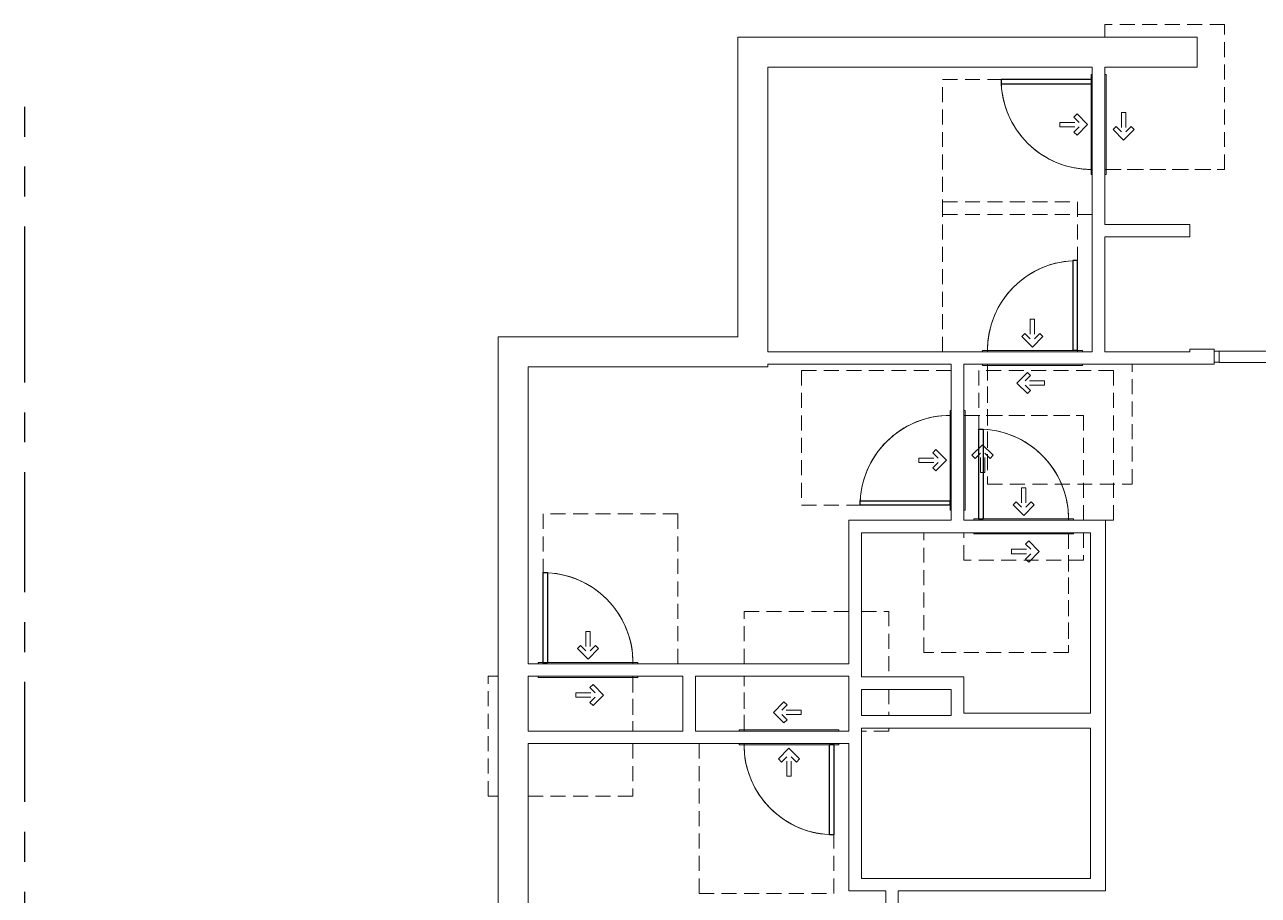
# Model space of a CAD drawing. Header units: inches. Extents: x -1352 to 84, y -1419 to 116.
# Drawn here: x -1270 to -775.9, y -232.9 to 115.9 of the extents above; entities that cross this region are included whole.
import ezdxf

# ---------------------------------------------------------------- set-up
doc = ezdxf.new("R2010")
doc.units = ezdxf.units.IN
doc.header["$MEASUREMENT"] = 0
doc.linetypes.add('ADA Clearance', pattern=[9, 6, -3])
doc.linetypes.add('Grid Line', pattern=[84, 48, -12, 12, -12])
for name, color, linetype, lineweight in [('A-DOOR', 31, 'Continuous', 15), ('A-DOOR-FRAM', 31, 'Continuous', 9), ('A-GLAZ-CWMG', 51, 'Continuous', 9), ('A-WALL', 113, 'Continuous', 15), ('I-WALL', 2, 'Continuous', 15), ('S-GRID', 1, 'Continuous', 9)]:
    doc.layers.add(name, color=color, linetype=linetype, lineweight=lineweight)

# ---------------------------------------------------------------- blocks, each defined once
blk = doc.blocks.new('Door-Single_CE_ - HM Door-2_ HM Frame-V23-ROOF')
at = {"layer": 'A-DOOR', "linetype": 'ADA Clearance', "lineweight": 9}
for p, q in [((-36, 62.5), (18, 62.5)), ((-36, 2.5), (-36, 62.5)), ((18, 62.5), (18, 3)), ((-0.89, 15.47), (-0.89, 7.72)), ((0.86, 15.47), (-0.89, 15.47)), ((0.86, 15.47), (0.86, 7.72)), ((-3.02, 9.85), (-4.26, 8.62)), ((-4.26, 8.62), (-0.02, 4.37)), ((-3.02, 9.85), (-0.89, 7.72)), ((4.22, 8.62), (-0.02, 4.37)), ((2.99, 9.85), (0.86, 7.72)), ((2.99, 9.85), (4.22, 8.62)), ((-18, -3), (-18, -50.5)), ((40, -2.5), (35, -2.5)), ((40, -50.5), (40, -2.5)), ((-2.02, -5.79), (-6.26, -10.04)), ((-0.78, -7.03), (-2.91, -9.16)), ((4.84, -9.16), (-2.91, -9.16)), ((-0.78, -7.03), (-2.02, -5.79)), ((4.84, -10.91), (4.84, -9.16)), ((-2.02, -14.28), (-6.26, -10.04)), ((4.84, -10.91), (-2.91, -10.91)), ((-0.78, -13.04), (-2.91, -10.91)), ((-0.78, -13.04), (-2.02, -14.28)), ((-18, -50.5), (40, -50.5))]:
    blk.add_line(p, q, dxfattribs=at)
at = {"layer": 'A-DOOR'}
for p, q in [((18, 39), (16.25, 39)), ((16.25, 39), (16.25, 3)), ((18, 3), (18, 39))]:
    blk.add_line(p, q, dxfattribs=at)
at = {"layer": 'A-DOOR', "lineweight": 25}
for p, q in [((18, 39), (16.25, 39)), ((16.25, 39), (16.25, 3)), ((18, 3), (18, 39))]:
    blk.add_line(p, q, dxfattribs=at)
at = {"layer": 'A-DOOR', "lineweight": 9}
blk.add_arc((18, 3), 36, 90, 179.9988, dxfattribs=at)
blk.add_arc((18, 3), 36, 90, 179.9988, dxfattribs=at)
blk.add_arc((18, 3), 36, 90, 179.9988, dxfattribs=at)
blk.add_arc((18, 3), 36, 90, 179.9988, dxfattribs=at)
blk = doc.blocks.new('Door-Single_CE_ - HM Door-2_ HM Frame-V1-ROOF')
at = {"layer": 'A-DOOR', "linetype": 'ADA Clearance', "lineweight": 9}
for p, q in [((-36, 62.5), (18, 62.5)), ((-36, 2.5), (-36, 62.5)), ((18, 62.5), (18, 3)), ((-0.89, 15.47), (-0.89, 7.72)), ((0.86, 15.47), (-0.89, 15.47)), ((0.86, 15.47), (0.86, 7.72)), ((-3.02, 9.85), (-4.26, 8.62)), ((-4.26, 8.62), (-0.02, 4.37)), ((-3.02, 9.85), (-0.89, 7.72)), ((4.22, 8.62), (-0.02, 4.37)), ((2.99, 9.85), (0.86, 7.72)), ((2.99, 9.85), (4.22, 8.62)), ((-18, -3), (-18, -50.5)), ((40, -50.5), (40, -2.5)), ((-2.02, -5.79), (-6.26, -10.04)), ((-0.78, -7.03), (-2.91, -9.16)), ((4.84, -9.16), (-2.91, -9.16)), ((-0.78, -7.03), (-2.02, -5.79)), ((4.84, -10.91), (4.84, -9.16)), ((-2.02, -14.28), (-6.26, -10.04)), ((4.84, -10.91), (-2.91, -10.91)), ((-0.78, -13.04), (-2.91, -10.91)), ((-0.78, -13.04), (-2.02, -14.28)), ((-18, -50.5), (40, -50.5))]:
    blk.add_line(p, q, dxfattribs=at)
at = {"layer": 'A-DOOR'}
for p, q in [((18, 39), (16.25, 39)), ((16.25, 39), (16.25, 3)), ((18, 3), (18, 39))]:
    blk.add_line(p, q, dxfattribs=at)
at = {"layer": 'A-DOOR', "lineweight": 25}
for p, q in [((18, 39), (16.25, 39)), ((16.25, 39), (16.25, 3)), ((18, 3), (18, 39))]:
    blk.add_line(p, q, dxfattribs=at)
at = {"layer": 'A-DOOR', "lineweight": 9}
blk.add_arc((18, 3), 36, 90, 179.9988, dxfattribs=at)
blk.add_arc((18, 3), 36, 90, 179.9988, dxfattribs=at)
blk.add_arc((18, 3), 36, 90, 179.9988, dxfattribs=at)
blk.add_arc((18, 3), 36, 90, 179.9988, dxfattribs=at)
blk = doc.blocks.new('Door-Single_CE_ - HM Door-2_ HM Frame-5154984-ROOF')
at = {"layer": 'A-DOOR', "linetype": 'ADA Clearance', "lineweight": 9}
for p, q in [((-18, 50.5), (24, 50.5)), ((-18, 3), (-18, 50.5)), ((29, 50.5), (40, 50.5)), ((40, 50.5), (40, 2.5)), ((-2.02, 14.28), (-6.26, 10.04)), ((-2.02, 5.79), (-6.26, 10.04)), ((-0.78, 13.04), (-2.91, 10.91)), ((4.84, 10.91), (-2.91, 10.91)), ((-0.78, 13.04), (-2.02, 14.28)), ((4.84, 10.91), (4.84, 9.16)), ((4.84, 9.16), (-2.91, 9.16)), ((-0.78, 7.03), (-2.91, 9.16)), ((-0.78, 7.03), (-2.02, 5.79)), ((40, 2.5), (29, 2.5)), ((-36, -2.5), (-36, -62.5)), ((-4.26, -8.62), (-0.02, -4.37)), ((4.22, -8.62), (-0.02, -4.37)), ((18, -62.5), (18, -3)), ((-3.02, -9.85), (-4.26, -8.62)), ((-3.02, -9.85), (-0.89, -7.72)), ((-0.89, -15.47), (-0.89, -7.72)), ((0.86, -15.47), (0.86, -7.72)), ((2.99, -9.85), (0.86, -7.72)), ((2.99, -9.85), (4.22, -8.62)), ((0.86, -15.47), (-0.89, -15.47)), ((-36, -62.5), (18, -62.5))]:
    blk.add_line(p, q, dxfattribs=at)
at = {"layer": 'A-DOOR'}
for p, q in [((16.25, -39), (16.25, -3)), ((18, -3), (18, -39)), ((18, -39), (16.25, -39))]:
    blk.add_line(p, q, dxfattribs=at)
at = {"layer": 'A-DOOR', "lineweight": 25}
for p, q in [((16.25, -39), (16.25, -3)), ((18, -3), (18, -39)), ((18, -39), (16.25, -39))]:
    blk.add_line(p, q, dxfattribs=at)
at = {"layer": 'A-DOOR', "lineweight": 9}
blk.add_arc((18, -3), 36, 180.0012, 270, dxfattribs=at)
blk.add_arc((18, -3), 36, 180.0012, 270, dxfattribs=at)
blk.add_arc((18, -3), 36, 180.0012, 270, dxfattribs=at)
blk.add_arc((18, -3), 36, 180.0012, 270, dxfattribs=at)
blk = doc.blocks.new('Door-Single_CE_ - HM Door-2_ HM Frame-V2-ROOF')
at = {"layer": 'A-DOOR', "linetype": 'ADA Clearance', "lineweight": 9}
for p, q in [((-18, 50.5), (40, 50.5)), ((-18, 3), (-18, 50.5)), ((40, 50.5), (40, 2.5)), ((-2.02, 14.28), (-6.26, 10.04)), ((-2.02, 5.79), (-6.26, 10.04)), ((-0.78, 13.04), (-2.91, 10.91)), ((4.84, 10.91), (-2.91, 10.91)), ((-0.78, 13.04), (-2.02, 14.28)), ((4.84, 10.91), (4.84, 9.16)), ((4.84, 9.16), (-2.91, 9.16)), ((-0.78, 7.03), (-2.91, 9.16)), ((-0.78, 7.03), (-2.02, 5.79)), ((-32.73, -2.5), (-36, -2.5)), ((-36, -2.5), (-36, -62.5)), ((-4.26, -8.62), (-0.02, -4.37)), ((4.22, -8.62), (-0.02, -4.37)), ((18, -62.5), (18, -3)), ((-3.02, -9.85), (-4.26, -8.62)), ((-3.02, -9.85), (-0.89, -7.72)), ((-0.89, -15.47), (-0.89, -7.72)), ((0.86, -15.47), (0.86, -7.72)), ((2.99, -9.85), (0.86, -7.72)), ((2.99, -9.85), (4.22, -8.62)), ((0.86, -15.47), (-0.89, -15.47)), ((-36, -62.5), (18, -62.5))]:
    blk.add_line(p, q, dxfattribs=at)
at = {"layer": 'A-DOOR'}
for p, q in [((16.25, -39), (16.25, -3)), ((18, -3), (18, -39)), ((18, -39), (16.25, -39))]:
    blk.add_line(p, q, dxfattribs=at)
at = {"layer": 'A-DOOR', "lineweight": 25}
for p, q in [((16.25, -39), (16.25, -3)), ((18, -3), (18, -39)), ((18, -39), (16.25, -39))]:
    blk.add_line(p, q, dxfattribs=at)
at = {"layer": 'A-DOOR', "lineweight": 9}
blk.add_arc((18, -3), 36, 180.0012, 270, dxfattribs=at)
blk.add_arc((18, -3), 36, 180.0012, 270, dxfattribs=at)
blk.add_arc((18, -3), 36, 180.0012, 270, dxfattribs=at)
blk.add_arc((18, -3), 36, 180.0012, 270, dxfattribs=at)
blk = doc.blocks.new('Door-Single_CE_ - HM Door-2_ HM Frame-V3-ROOF')
at = {"layer": 'A-DOOR', "linetype": 'ADA Clearance', "lineweight": 9}
for p, q in [((-18, 50.5), (24, 50.5)), ((-18, 29.5), (-18, 50.5)), ((36, 50.5), (40, 50.5)), ((40, 50.5), (40, 2.5)), ((-18, 3), (-18, 24.5)), ((-2.02, 14.28), (-6.26, 10.04)), ((-2.02, 5.79), (-6.26, 10.04)), ((-0.78, 13.04), (-2.91, 10.91)), ((4.84, 10.91), (-2.91, 10.91)), ((-0.78, 13.04), (-2.02, 14.28)), ((4.84, 10.91), (4.84, 9.16)), ((4.84, 9.16), (-2.91, 9.16)), ((-0.78, 7.03), (-2.91, 9.16)), ((-0.78, 7.03), (-2.02, 5.79)), ((40, 2.5), (36, 2.5)), ((-36, -2.5), (-36, -62.5)), ((-4.26, -8.62), (-0.02, -4.37)), ((4.22, -8.62), (-0.02, -4.37)), ((18, -62.5), (18, -3)), ((-3.02, -9.85), (-4.26, -8.62)), ((-3.02, -9.85), (-0.89, -7.72)), ((-0.89, -15.47), (-0.89, -7.72)), ((0.86, -15.47), (0.86, -7.72)), ((2.99, -9.85), (0.86, -7.72)), ((2.99, -9.85), (4.22, -8.62)), ((0.86, -15.47), (-0.89, -15.47)), ((-36, -62.5), (18, -62.5))]:
    blk.add_line(p, q, dxfattribs=at)
at = {"layer": 'A-DOOR'}
for p, q in [((16.25, -39), (16.25, -3)), ((18, -3), (18, -39)), ((18, -39), (16.25, -39))]:
    blk.add_line(p, q, dxfattribs=at)
at = {"layer": 'A-DOOR', "lineweight": 25}
for p, q in [((16.25, -39), (16.25, -3)), ((18, -3), (18, -39)), ((18, -39), (16.25, -39))]:
    blk.add_line(p, q, dxfattribs=at)
at = {"layer": 'A-DOOR', "lineweight": 9}
blk.add_arc((18, -3), 36, 180.0012, 270, dxfattribs=at)
blk.add_arc((18, -3), 36, 180.0012, 270, dxfattribs=at)
blk.add_arc((18, -3), 36, 180.0012, 270, dxfattribs=at)
blk.add_arc((18, -3), 36, 180.0012, 270, dxfattribs=at)
blk = doc.blocks.new('Door-Single_CE_ - HM Door-2_ HM Frame-V4-ROOF')
at = {"layer": 'A-DOOR', "linetype": 'ADA Clearance', "lineweight": 9}
for p, q in [((-18, 50.5), (24, 50.5)), ((-18, 29.5), (-18, 50.5)), ((29, 50.5), (40, 50.5)), ((40, 50.5), (40, 24.25)), ((-18, 3), (-18, 24.5)), ((40, 19.25), (40, 8.75)), ((-2.02, 14.28), (-6.26, 10.04)), ((-2.02, 5.79), (-6.26, 10.04)), ((-0.78, 13.04), (-2.91, 10.91)), ((4.84, 10.91), (-2.91, 10.91)), ((-0.78, 13.04), (-2.02, 14.28)), ((4.84, 10.91), (4.84, 9.16)), ((4.84, 9.16), (-2.91, 9.16)), ((-0.78, 7.03), (-2.91, 9.16)), ((-0.78, 7.03), (-2.02, 5.79)), ((40, 2.5), (29, 2.5)), ((40, 3.75), (40, 2.5)), ((-36, -2.5), (-36, -62.5)), ((-4.26, -8.62), (-0.02, -4.37)), ((4.22, -8.62), (-0.02, -4.37)), ((18, -62.5), (18, -3)), ((-3.02, -9.85), (-4.26, -8.62)), ((-3.02, -9.85), (-0.89, -7.72)), ((-0.89, -15.47), (-0.89, -7.72)), ((0.86, -15.47), (0.86, -7.72)), ((2.99, -9.85), (0.86, -7.72)), ((2.99, -9.85), (4.22, -8.62)), ((0.86, -15.47), (-0.89, -15.47)), ((-36, -62.5), (18, -62.5))]:
    blk.add_line(p, q, dxfattribs=at)
at = {"layer": 'A-DOOR'}
for p, q in [((16.25, -39), (16.25, -3)), ((18, -3), (18, -39)), ((18, -39), (16.25, -39))]:
    blk.add_line(p, q, dxfattribs=at)
at = {"layer": 'A-DOOR', "lineweight": 25}
for p, q in [((16.25, -39), (16.25, -3)), ((18, -3), (18, -39)), ((18, -39), (16.25, -39))]:
    blk.add_line(p, q, dxfattribs=at)
at = {"layer": 'A-DOOR', "lineweight": 9}
blk.add_arc((18, -3), 36, 180.0012, 270, dxfattribs=at)
blk.add_arc((18, -3), 36, 180.0012, 270, dxfattribs=at)
blk.add_arc((18, -3), 36, 180.0012, 270, dxfattribs=at)
blk.add_arc((18, -3), 36, 180.0012, 270, dxfattribs=at)
blk = doc.blocks.new('Door-Single_CE_ - HM Door-2_ HM Frame-V63-ROOF')
at = {"layer": 'A-DOOR', "linetype": 'ADA Clearance', "lineweight": 9}
for p, q in [((-36, 62.5), (18, 62.5)), ((-36, 2.5), (-36, 62.5)), ((18, 62.5), (18, 2.5)), ((-0.89, 15.47), (-0.89, 7.72)), ((0.86, 15.47), (-0.89, 15.47)), ((0.86, 15.47), (0.86, 7.72)), ((-3.02, 9.85), (-4.26, 8.62)), ((-4.26, 8.62), (-0.02, 4.37)), ((-3.02, 9.85), (-0.89, 7.72)), ((4.22, 8.62), (-0.02, 4.37)), ((2.99, 9.85), (0.86, 7.72)), ((2.99, 9.85), (4.22, 8.62)), ((-18, -2.5), (-18, -50.5)), ((40, -2.5), (35, -2.5)), ((40, -50.5), (40, -2.5)), ((-2.02, -5.79), (-6.26, -10.04)), ((-0.78, -7.03), (-2.91, -9.16)), ((4.84, -9.16), (-2.91, -9.16)), ((-0.78, -7.03), (-2.02, -5.79)), ((4.84, -10.91), (4.84, -9.16)), ((-2.02, -14.28), (-6.26, -10.04)), ((4.84, -10.91), (-2.91, -10.91)), ((-0.78, -13.04), (-2.91, -10.91)), ((-0.78, -13.04), (-2.02, -14.28)), ((-18, -50.5), (40, -50.5))]:
    blk.add_line(p, q, dxfattribs=at)
at = {"layer": 'A-DOOR'}
for p, q in [((18, 39), (16.25, 39)), ((16.25, 39), (16.25, 3)), ((18, 3), (18, 39)), ((16.25, 3), (18, 3))]:
    blk.add_line(p, q, dxfattribs=at)
at = {"layer": 'A-DOOR', "lineweight": 25}
for p, q in [((18, 39), (16.25, 39)), ((16.25, 39), (16.25, 3)), ((18, 3), (18, 39)), ((18, 3), (16.25, 3))]:
    blk.add_line(p, q, dxfattribs=at)
at = {"layer": 'A-DOOR', "lineweight": 9}
for end in [179.9988, 180.5, 180.5, 180.5]:
    blk.add_arc((18, 3), 36, 90, end, dxfattribs=at)
at = {"layer": 'A-DOOR-FRAM'}
for p, q in [((-20, 3), (20, 3)), ((-20, 2.5), (-20, 3)), ((20, 3), (20, 2.5)), ((-20, -3), (-20, -2.5)), ((20, -3), (-20, -3)), ((20, -2.5), (20, -3))]:
    blk.add_line(p, q, dxfattribs=at)
blk = doc.blocks.new('Door-Single_CE_ - HM Door-2_ HM Frame-V38-ROOF')
at = {"layer": 'A-DOOR', "linetype": 'ADA Clearance', "lineweight": 9}
for p, q in [((-36, 62.5), (18, 62.5)), ((-36, 2.5), (-36, 62.5)), ((18, 62.5), (18, 2.5)), ((-0.89, 15.47), (-0.89, 7.72)), ((0.86, 15.47), (-0.89, 15.47)), ((0.86, 15.47), (0.86, 7.72)), ((-3.02, 9.85), (-4.26, 8.62)), ((-4.26, 8.62), (-0.02, 4.37)), ((-3.02, 9.85), (-0.89, 7.72)), ((4.22, 8.62), (-0.02, 4.37)), ((2.99, 9.85), (0.86, 7.72)), ((2.99, 9.85), (4.22, 8.62)), ((-18, -2.5), (-18, -50.5)), ((40, -50.5), (40, -2.5)), ((-2.02, -5.79), (-6.26, -10.04)), ((-0.78, -7.03), (-2.91, -9.16)), ((4.84, -9.16), (-2.91, -9.16)), ((-0.78, -7.03), (-2.02, -5.79)), ((4.84, -10.91), (4.84, -9.16)), ((-2.02, -14.28), (-6.26, -10.04)), ((4.84, -10.91), (-2.91, -10.91)), ((-0.78, -13.04), (-2.91, -10.91)), ((-0.78, -13.04), (-2.02, -14.28)), ((-18, -50.5), (40, -50.5))]:
    blk.add_line(p, q, dxfattribs=at)
at = {"layer": 'A-DOOR'}
for p, q in [((18, 39), (16.25, 39)), ((16.25, 39), (16.25, 3)), ((18, 3), (18, 39)), ((16.25, 3), (18, 3))]:
    blk.add_line(p, q, dxfattribs=at)
at = {"layer": 'A-DOOR', "lineweight": 25}
for p, q in [((18, 39), (16.25, 39)), ((16.25, 39), (16.25, 3)), ((18, 3), (18, 39)), ((18, 3), (16.25, 3))]:
    blk.add_line(p, q, dxfattribs=at)
at = {"layer": 'A-DOOR', "lineweight": 9}
for end in [179.9988, 180.5, 180.5, 180.5]:
    blk.add_arc((18, 3), 36, 90, end, dxfattribs=at)
at = {"layer": 'A-DOOR-FRAM'}
for p, q in [((-20, 3), (20, 3)), ((-20, 2.5), (-20, 3)), ((20, 3), (20, 2.5)), ((-20, -3), (-20, -2.5)), ((20, -3), (-20, -3)), ((20, -2.5), (20, -3))]:
    blk.add_line(p, q, dxfattribs=at)
blk = doc.blocks.new('Door-Single_CE_ - HM Door-2_ HM Frame-V39-ROOF')
at = {"layer": 'A-DOOR', "linetype": 'ADA Clearance', "lineweight": 9}
for p, q in [((-18, 50.5), (24, 50.5)), ((-18, 2.5), (-18, 50.5)), ((29, 50.5), (40, 50.5)), ((40, 50.5), (40, 2.5)), ((-2.02, 14.28), (-6.26, 10.04)), ((-2.02, 5.79), (-6.26, 10.04)), ((-0.78, 13.04), (-2.91, 10.91)), ((4.84, 10.91), (-2.91, 10.91)), ((-0.78, 13.04), (-2.02, 14.28)), ((4.84, 10.91), (4.84, 9.16)), ((4.84, 9.16), (-2.91, 9.16)), ((-0.78, 7.03), (-2.91, 9.16)), ((-0.78, 7.03), (-2.02, 5.79)), ((40, 2.5), (29, 2.5)), ((-36, -2.5), (-36, -62.5)), ((-4.26, -8.62), (-0.02, -4.37)), ((4.22, -8.62), (-0.02, -4.37)), ((18, -62.5), (18, -2.5)), ((-3.02, -9.85), (-4.26, -8.62)), ((-3.02, -9.85), (-0.89, -7.72)), ((-0.89, -15.47), (-0.89, -7.72)), ((0.86, -15.47), (0.86, -7.72)), ((2.99, -9.85), (0.86, -7.72)), ((2.99, -9.85), (4.22, -8.62)), ((0.86, -15.47), (-0.89, -15.47)), ((-36, -62.5), (18, -62.5))]:
    blk.add_line(p, q, dxfattribs=at)
at = {"layer": 'A-DOOR'}
for p, q in [((16.25, -39), (16.25, -3)), ((16.25, -3), (18, -3)), ((18, -3), (18, -39)), ((18, -39), (16.25, -39))]:
    blk.add_line(p, q, dxfattribs=at)
at = {"layer": 'A-DOOR', "lineweight": 25}
for p, q in [((16.25, -39), (16.25, -3)), ((18, -3), (16.25, -3)), ((18, -3), (18, -39)), ((18, -39), (16.25, -39))]:
    blk.add_line(p, q, dxfattribs=at)
at = {"layer": 'A-DOOR', "lineweight": 9}
for start in [179.5, 179.5, 179.5, 180.0012]:
    blk.add_arc((18, -3), 36, start, 270, dxfattribs=at)
at = {"layer": 'A-DOOR-FRAM'}
for p, q in [((-20, 3), (20, 3)), ((-20, 2.5), (-20, 3)), ((20, 3), (20, 2.5)), ((-20, -3), (-20, -2.5)), ((20, -3), (-20, -3)), ((20, -2.5), (20, -3))]:
    blk.add_line(p, q, dxfattribs=at)
blk = doc.blocks.new('Door-Single_CE_ - HM Door-2_ HM Frame-V40-ROOF')
at = {"layer": 'A-DOOR', "linetype": 'ADA Clearance', "lineweight": 9}
for p, q in [((-18, 50.5), (40, 50.5)), ((-18, 2.5), (-18, 50.5)), ((40, 50.5), (40, 2.5)), ((-2.02, 14.28), (-6.26, 10.04)), ((-2.02, 5.79), (-6.26, 10.04)), ((-0.78, 13.04), (-2.91, 10.91)), ((4.84, 10.91), (-2.91, 10.91)), ((-0.78, 13.04), (-2.02, 14.28)), ((4.84, 10.91), (4.84, 9.16)), ((4.84, 9.16), (-2.91, 9.16)), ((-0.78, 7.03), (-2.91, 9.16)), ((-0.78, 7.03), (-2.02, 5.79)), ((-32.73, -2.5), (-36, -2.5)), ((-36, -2.5), (-36, -62.5)), ((-4.26, -8.62), (-0.02, -4.37)), ((4.22, -8.62), (-0.02, -4.37)), ((18, -62.5), (18, -2.5)), ((-3.02, -9.85), (-4.26, -8.62)), ((-3.02, -9.85), (-0.89, -7.72)), ((-0.89, -15.47), (-0.89, -7.72)), ((0.86, -15.47), (0.86, -7.72)), ((2.99, -9.85), (0.86, -7.72)), ((2.99, -9.85), (4.22, -8.62)), ((0.86, -15.47), (-0.89, -15.47)), ((-36, -62.5), (18, -62.5))]:
    blk.add_line(p, q, dxfattribs=at)
at = {"layer": 'A-DOOR'}
for p, q in [((16.25, -39), (16.25, -3)), ((16.25, -3), (18, -3)), ((18, -3), (18, -39)), ((18, -39), (16.25, -39))]:
    blk.add_line(p, q, dxfattribs=at)
at = {"layer": 'A-DOOR', "lineweight": 25}
for p, q in [((16.25, -39), (16.25, -3)), ((18, -3), (16.25, -3)), ((18, -3), (18, -39)), ((18, -39), (16.25, -39))]:
    blk.add_line(p, q, dxfattribs=at)
at = {"layer": 'A-DOOR', "lineweight": 9}
for start in [179.5, 179.5, 179.5, 180.0012]:
    blk.add_arc((18, -3), 36, start, 270, dxfattribs=at)
at = {"layer": 'A-DOOR-FRAM'}
for p, q in [((-20, 3), (20, 3)), ((-20, 2.5), (-20, 3)), ((20, 3), (20, 2.5)), ((-20, -3), (-20, -2.5)), ((20, -3), (-20, -3)), ((20, -2.5), (20, -3))]:
    blk.add_line(p, q, dxfattribs=at)
blk = doc.blocks.new('Door-Single_CE_ - HM Door-2_ HM Frame-V41-ROOF')
at = {"layer": 'A-DOOR', "linetype": 'ADA Clearance', "lineweight": 9}
for p, q in [((-18, 50.5), (24, 50.5)), ((-18, 29.5), (-18, 50.5)), ((36, 50.5), (40, 50.5)), ((40, 50.5), (40, 2.5)), ((-18, 2.5), (-18, 24.5)), ((-2.02, 14.28), (-6.26, 10.04)), ((-2.02, 5.79), (-6.26, 10.04)), ((-0.78, 13.04), (-2.91, 10.91)), ((4.84, 10.91), (-2.91, 10.91)), ((-0.78, 13.04), (-2.02, 14.28)), ((4.84, 10.91), (4.84, 9.16)), ((4.84, 9.16), (-2.91, 9.16)), ((-0.78, 7.03), (-2.91, 9.16)), ((-0.78, 7.03), (-2.02, 5.79)), ((40, 2.5), (36, 2.5)), ((-36, -2.5), (-36, -62.5)), ((-4.26, -8.62), (-0.02, -4.37)), ((4.22, -8.62), (-0.02, -4.37)), ((18, -62.5), (18, -2.5)), ((-3.02, -9.85), (-4.26, -8.62)), ((-3.02, -9.85), (-0.89, -7.72)), ((-0.89, -15.47), (-0.89, -7.72)), ((0.86, -15.47), (0.86, -7.72)), ((2.99, -9.85), (0.86, -7.72)), ((2.99, -9.85), (4.22, -8.62)), ((0.86, -15.47), (-0.89, -15.47)), ((-36, -62.5), (18, -62.5))]:
    blk.add_line(p, q, dxfattribs=at)
at = {"layer": 'A-DOOR'}
for p, q in [((16.25, -39), (16.25, -3)), ((16.25, -3), (18, -3)), ((18, -3), (18, -39)), ((18, -39), (16.25, -39))]:
    blk.add_line(p, q, dxfattribs=at)
at = {"layer": 'A-DOOR', "lineweight": 25}
for p, q in [((16.25, -39), (16.25, -3)), ((18, -3), (16.25, -3)), ((18, -3), (18, -39)), ((18, -39), (16.25, -39))]:
    blk.add_line(p, q, dxfattribs=at)
at = {"layer": 'A-DOOR', "lineweight": 9}
for start in [179.5, 179.5, 179.5, 180.0012]:
    blk.add_arc((18, -3), 36, start, 270, dxfattribs=at)
at = {"layer": 'A-DOOR-FRAM'}
for p, q in [((-20, 3), (20, 3)), ((-20, 2.5), (-20, 3)), ((20, 3), (20, 2.5)), ((-20, -3), (-20, -2.5)), ((20, -3), (-20, -3)), ((20, -2.5), (20, -3))]:
    blk.add_line(p, q, dxfattribs=at)
blk = doc.blocks.new('Door-Single_CE_ - HM Door-2_ HM Frame-V42-ROOF')
at = {"layer": 'A-DOOR', "linetype": 'ADA Clearance', "lineweight": 9}
for p, q in [((-18, 50.5), (24, 50.5)), ((-18, 29.5), (-18, 50.5)), ((29, 50.5), (40, 50.5)), ((40, 50.5), (40, 24.25)), ((-18, 2.5), (-18, 24.5)), ((40, 19.25), (40, 8.75)), ((-2.02, 14.28), (-6.26, 10.04)), ((-2.02, 5.79), (-6.26, 10.04)), ((-0.78, 13.04), (-2.91, 10.91)), ((4.84, 10.91), (-2.91, 10.91)), ((-0.78, 13.04), (-2.02, 14.28)), ((4.84, 10.91), (4.84, 9.16)), ((4.84, 9.16), (-2.91, 9.16)), ((-0.78, 7.03), (-2.91, 9.16)), ((-0.78, 7.03), (-2.02, 5.79)), ((40, 2.5), (29, 2.5)), ((40, 3.75), (40, 2.5)), ((-36, -2.5), (-36, -62.5)), ((-4.26, -8.62), (-0.02, -4.37)), ((4.22, -8.62), (-0.02, -4.37)), ((18, -62.5), (18, -2.5)), ((-3.02, -9.85), (-4.26, -8.62)), ((-3.02, -9.85), (-0.89, -7.72)), ((-0.89, -15.47), (-0.89, -7.72)), ((0.86, -15.47), (0.86, -7.72)), ((2.99, -9.85), (0.86, -7.72)), ((2.99, -9.85), (4.22, -8.62)), ((0.86, -15.47), (-0.89, -15.47)), ((-36, -62.5), (18, -62.5))]:
    blk.add_line(p, q, dxfattribs=at)
at = {"layer": 'A-DOOR'}
for p, q in [((16.25, -39), (16.25, -3)), ((16.25, -3), (18, -3)), ((18, -3), (18, -39)), ((18, -39), (16.25, -39))]:
    blk.add_line(p, q, dxfattribs=at)
at = {"layer": 'A-DOOR', "lineweight": 25}
for p, q in [((16.25, -39), (16.25, -3)), ((18, -3), (16.25, -3)), ((18, -3), (18, -39)), ((18, -39), (16.25, -39))]:
    blk.add_line(p, q, dxfattribs=at)
at = {"layer": 'A-DOOR', "lineweight": 9}
for start in [179.5, 179.5, 179.5, 180.0012]:
    blk.add_arc((18, -3), 36, start, 270, dxfattribs=at)
at = {"layer": 'A-DOOR-FRAM'}
for p, q in [((-20, 3), (20, 3)), ((-20, 2.5), (-20, 3)), ((20, 3), (20, 2.5)), ((-20, -3), (-20, -2.5)), ((20, -3), (-20, -3)), ((20, -2.5), (20, -3))]:
    blk.add_line(p, q, dxfattribs=at)
blk = doc.blocks.new('Rectangular Mullion - 4 1_2_ x 2_ Rectangular_CE_-5154997-ROOF')
at = {"layer": 'A-GLAZ-CWMG'}
for p, q in [((-629.11, -937.39), (-629.11, -932.89)), ((-629.11, -932.89), (-594.11, -932.89)), ((-594.11, -932.89), (-594.11, -937.39)), ((-594.11, -937.39), (-629.11, -937.39))]:
    blk.add_line(p, q, dxfattribs=at)
blk = doc.blocks.new('Rectangular Mullion - 4 1_2_ x 2_ Rectangular_CE_-5155001-ROOF')
at = {"layer": 'A-GLAZ-CWMG'}
for p, q in [((-2, -2.25), (-2, 2.25)), ((-2, 2.25), (0, 2.25)), ((0, 2.25), (0, -2.25)), ((0, -2.25), (-2, -2.25))]:
    blk.add_line(p, q, dxfattribs=at)

msp = doc.modelspace()

# ---------------------------------------------------------------- linework, layer by layer
at = {"layer": 'A-WALL'}
for p, q in [((-984.36, -9.14), (-984.36, 110.86)), ((-984.36, 110.86), (-800.36, 110.86)), ((-800.36, 110.86), (-800.36, 98.86)), ((-972.36, 98.86), (-972.36, -15.14)), ((-842.36, 98.86), (-972.36, 98.86)), ((-800.36, 98.86), (-837.36, 98.86)), ((-1080.36, -305.14), (-1080.36, -9.14)), ((-1080.36, -9.14), (-984.36, -9.14)), ((-803.36, -14.14), (-793.61, -14.14)), ((-803.36, -14.14), (-803.36, -15.14)), ((-793.61, -20.14), (-793.61, -14.14)), ((-1068.36, -21.14), (-1068.36, -140.14)), ((-972.36, -21.14), (-1068.36, -21.14)), ((-972.36, -21.14), (-972.36, -20.14)), ((-793.61, -20.14), (-803.36, -20.14)), ((-837.13, -82.64), (-843.13, -82.64)), ((-837.13, -82.64), (-837.13, -226.14)), ((-843.13, -159.89), (-843.13, -87.64)), ((-1068.36, -145.14), (-1068.36, -167.14)), ((-898.86, -159.89), (-898.86, -160.89)), ((-893.86, -159.89), (-843.13, -159.89)), ((-843.13, -165.89), (-898.86, -165.89)), ((-843.13, -226.14), (-843.13, -165.89)), ((-1068.36, -172.14), (-1068.36, -293.14))]:
    msp.add_line(p, q, dxfattribs=at)
at = {"layer": 'I-WALL'}
for p, q in [((-842.36, -15.14), (-842.36, 98.86)), ((-837.36, 98.86), (-837.36, 35.86)), ((-837.36, 35.86), (-803.36, 35.86)), ((-803.36, 35.86), (-803.36, 30.86)), ((-837.36, 30.86), (-837.36, -15.14)), ((-803.36, 30.86), (-837.36, 30.86)), ((-972.36, -15.14), (-842.36, -15.14)), ((-837.36, -15.14), (-803.36, -15.14)), ((-898.86, -20.14), (-972.36, -20.14)), ((-898.86, -82.64), (-898.86, -20.14)), ((-803.36, -20.14), (-893.86, -20.14)), ((-893.86, -20.14), (-893.86, -82.64)), ((-939.86, -82.64), (-898.86, -82.64)), ((-939.86, -140.14), (-939.86, -82.64)), ((-893.86, -82.64), (-843.13, -82.64)), ((-843.13, -87.64), (-934.86, -87.64)), ((-934.86, -87.64), (-934.86, -145.39)), ((-1068.36, -140.14), (-939.86, -140.14)), ((-1006.36, -145.14), (-1068.36, -145.14)), ((-1006.36, -167.14), (-1006.36, -145.14)), ((-939.86, -145.14), (-1001.36, -145.14)), ((-1001.36, -145.14), (-1001.36, -167.14)), ((-939.86, -167.14), (-939.86, -145.14)), ((-934.86, -145.39), (-893.86, -145.39)), ((-893.86, -145.39), (-893.86, -159.89)), ((-934.86, -150.39), (-934.86, -160.89)), ((-898.86, -150.39), (-934.86, -150.39)), ((-898.86, -159.89), (-898.86, -150.39)), ((-934.86, -160.89), (-898.86, -160.89)), ((-1068.36, -167.14), (-1006.36, -167.14)), ((-1001.36, -167.14), (-939.86, -167.14)), ((-934.86, -165.89), (-934.86, -226.14)), ((-898.86, -165.89), (-934.86, -165.89)), ((-939.86, -172.14), (-1068.36, -172.14)), ((-939.86, -231.14), (-939.86, -172.14)), ((-934.86, -226.14), (-843.13, -226.14)), ((-837.13, -231.14), (-837.13, -226.14)), ((-925.13, -231.14), (-939.86, -231.14)), ((-925.13, -293.64), (-925.13, -231.14)), ((-837.13, -231.14), (-920.13, -231.14)), ((-920.13, -231.14), (-920.13, -293.64))]:
    msp.add_line(p, q, dxfattribs=at)
at = {"layer": 'S-GRID', "linetype": 'Grid Line', "lineweight": 25}
for p, q in [((-1270, -13.01), (-1270, 82.99)), ((-1270, -1287.44), (-1270, -13.01))]:
    msp.add_line(p, q, dxfattribs=at)

# ---------------------------------------------------------------- block references
at = {"layer": 'A-DOOR', "lineweight": 9}
for name, p, rotation in [('Door-Single_CE_ - HM Door-2_ HM Frame-V23-ROOF', (-839.86, 75.86), 89.99999999999982), ('Door-Single_CE_ - HM Door-2_ HM Frame-V23-ROOF', (-839.86, 75.86), 89.99999999999982), ('Door-Single_CE_ - HM Door-2_ HM Frame-V63-ROOF', (-839.86, 75.86), 89.99999999999982), ('Door-Single_CE_ - HM Door-2_ HM Frame-5154984-ROOF', (-896.36, -58.64), 269.9999999999998), ('Door-Single_CE_ - HM Door-2_ HM Frame-5154984-ROOF', (-896.36, -58.64), 269.9999999999998), ('Door-Single_CE_ - HM Door-2_ HM Frame-V39-ROOF', (-896.36, -58.64), 269.9999999999998), ('Door-Single_CE_ - HM Door-2_ HM Frame-V2-ROOF', (-869.86, -85.14), 180), ('Door-Single_CE_ - HM Door-2_ HM Frame-V2-ROOF', (-869.86, -85.14), 180), ('Door-Single_CE_ - HM Door-2_ HM Frame-V40-ROOF', (-869.86, -85.14), 180), ('Door-Single_CE_ - HM Door-2_ HM Frame-V3-ROOF', (-1044.36, -142.64), 180), ('Door-Single_CE_ - HM Door-2_ HM Frame-V3-ROOF', (-1044.36, -142.64), 180), ('Door-Single_CE_ - HM Door-2_ HM Frame-V41-ROOF', (-1044.36, -142.64), 180)]:
    msp.add_blockref(name, p, dxfattribs=dict(at, rotation=rotation))
for name, p in [('Door-Single_CE_ - HM Door-2_ HM Frame-V1-ROOF', (-866.36, -17.64)), ('Door-Single_CE_ - HM Door-2_ HM Frame-V1-ROOF', (-866.36, -17.64)), ('Door-Single_CE_ - HM Door-2_ HM Frame-V38-ROOF', (-866.36, -17.64)), ('Door-Single_CE_ - HM Door-2_ HM Frame-V4-ROOF', (-963.86, -169.64)), ('Door-Single_CE_ - HM Door-2_ HM Frame-V4-ROOF', (-963.86, -169.64)), ('Door-Single_CE_ - HM Door-2_ HM Frame-V42-ROOF', (-963.86, -169.64))]:
    msp.add_blockref(name, p, dxfattribs=at)
at = {"layer": 'A-GLAZ-CWMG', "extrusion": (0, 0, -1)}
msp.add_blockref('Rectangular Mullion - 4 1_2_ x 2_ Rectangular_CE_-5155001-ROOF', (793.61, -17.14), dxfattribs=at)
at = {"layer": 'A-GLAZ-CWMG', "rotation": 180}
msp.add_blockref('Rectangular Mullion - 4 1_2_ x 2_ Rectangular_CE_-5154997-ROOF', (-1385.72, -952.29), dxfattribs=at)

doc.saveas('drawing.dxf')
